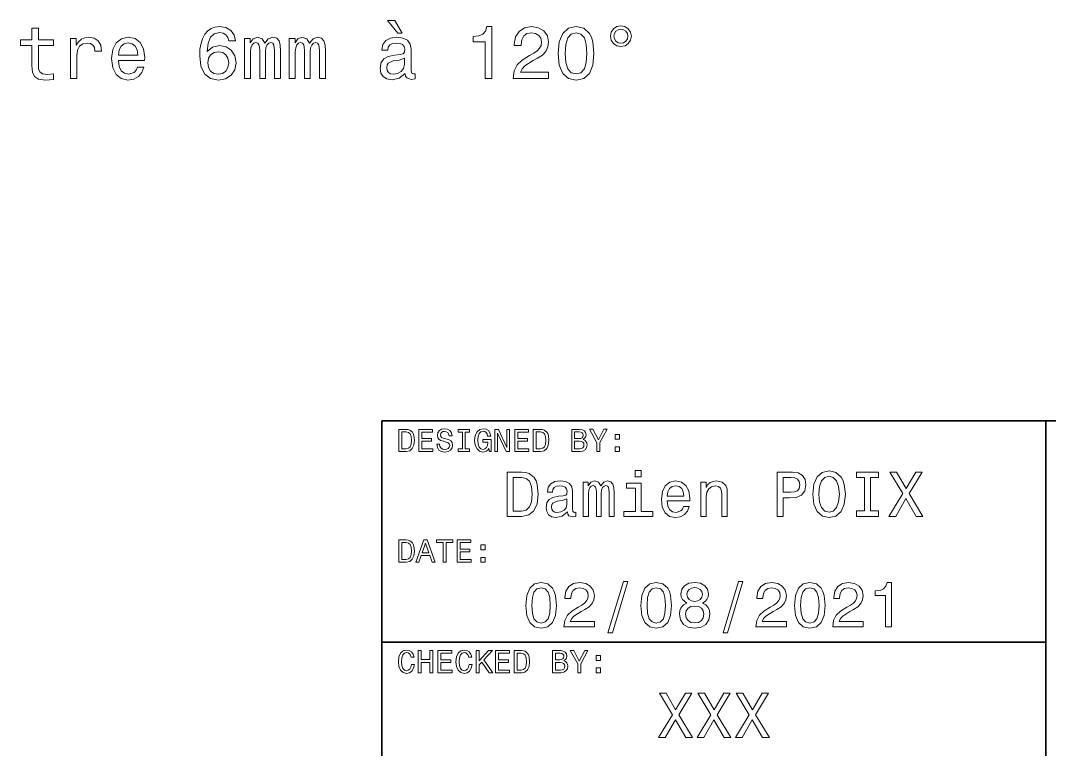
# Model space of a CAD drawing. Extents: x 0 to 297, y 0 to 210.
# Drawn here: x 72.5 to 142.2, y 47.7 to 97.1 of the extents above; entities that cross this region are included whole.
import ezdxf

# ---------------------------------------------------------------- set-up
doc = ezdxf.new("R2010")
doc.units = 0

msp = doc.modelspace()

# ---------------------------------------------------------------- linework, layer by layer
at = {"color": 7, "lineweight": 35}
for p, q in [((97, 10), (97, 70)), ((97, 70), (287, 70)), ((142, 14), (142, 70)), ((97, 55), (142, 55))]:
    msp.add_line(p, q, dxfattribs=at)
at = {"color": 7, "lineweight": 13}
for points in [[(98.373489, 96.271286), (97.869164, 97.128632), (97.374931, 97.128632), (98.075935, 96.271286)], [(73.278381, 95.434113), (73.278381, 94.077484), (73.30864, 93.638718), (73.449852, 93.336128), (73.732269, 93.159615), (74.21138, 93.099098), (74.73587, 93.124313), (74.73587, 93.507599), (74.352585, 93.477333), (74.004608, 93.517685), (73.818008, 93.643761), (73.73732, 93.855576), (73.722183, 94.15313), (73.722183, 95.434113), (74.73587, 95.434113), (74.73587, 95.812347), (73.722183, 95.812347), (73.722183, 96.604141), (73.278381, 96.604141), (73.278381, 95.812347), (72.51181, 95.812347), (72.51181, 95.434113)], [(87.081696, 95.751831), (86.98587, 96.160332), (86.763969, 96.462929), (86.421028, 96.654572), (85.977226, 96.720131), (85.679672, 96.68483), (85.42247, 96.589005), (85.195526, 96.432671), (85.003883, 96.21077), (84.852585, 95.933388), (84.741631, 95.59549), (84.671028, 95.197075), (84.650856, 94.74823), (84.731544, 94.032089), (84.978668, 93.512642), (85.377083, 93.199959), (85.921753, 93.094048), (86.410942, 93.18483), (86.784142, 93.42186), (87.026215, 93.795059), (87.111954, 94.269127), (87.026215, 94.74823), (86.794228, 95.116386), (86.436157, 95.348373), (85.992355, 95.429062), (85.513245, 95.328201), (85.155182, 95.040741), (85.230827, 95.59549), (85.392212, 95.993904), (85.639328, 96.230942), (85.982269, 96.31163), (86.234428, 96.271286), (86.426071, 96.165375), (86.552155, 95.988861), (86.617714, 95.751831)], [(103.996689, 93.194916), (104.455627, 93.194916), (104.455627, 96.720131), (104.112686, 96.720131), (104.021904, 96.412498), (103.840355, 96.205719), (103.562973, 96.084686), (103.179688, 96.044342), (103.179688, 95.686272), (103.996689, 95.686272)], [(105.892944, 93.194916), (108.298569, 93.194916), (108.298569, 93.628632), (106.39727, 93.628632), (106.503181, 93.865662), (106.684738, 94.062347), (107.24453, 94.420418), (107.542084, 94.571716), (107.874939, 94.788574), (108.111969, 95.040741), (108.248138, 95.338287), (108.298569, 95.676186), (108.21283, 96.099815), (107.9758, 96.432671), (107.612686, 96.644485), (107.143669, 96.720131), (106.659515, 96.634399), (106.291367, 96.397362), (106.054329, 96.019127), (105.97364, 95.519844), (105.97364, 95.449242), (106.432571, 95.449242), (106.432571, 95.489586), (106.477959, 95.832527), (106.614128, 96.084686), (106.830986, 96.246071), (107.118454, 96.301544), (107.410957, 96.251114), (107.627815, 96.125031), (107.769028, 95.928345), (107.819458, 95.681229), (107.784157, 95.449242), (107.688339, 95.252556), (107.526955, 95.081085), (107.305054, 94.929787), (107.0075, 94.768402), (106.513268, 94.455719), (106.165283, 94.122871), (105.958511, 93.719414), (105.892944, 93.210045)], [(108.944107, 94.904572), (109.019753, 94.112785), (109.256783, 93.547943), (109.635025, 93.205002), (110.159523, 93.094048), (110.67897, 93.205002), (111.057213, 93.547943), (111.289207, 94.112785), (111.369896, 94.904572), (111.289207, 95.691315), (111.193382, 96.00399), (111.057213, 96.2612), (110.67897, 96.604141), (110.159523, 96.720131), (109.635025, 96.604141), (109.256783, 96.256157), (109.019753, 95.691315)], [(109.428253, 94.904572), (109.468597, 95.514801), (109.594681, 95.95356), (109.821625, 96.21077), (110.159523, 96.301544), (110.492378, 96.21077), (110.719322, 95.95356), (110.845398, 95.514801), (110.88575, 94.904572), (110.845398, 94.289299), (110.719322, 93.850533), (110.492378, 93.59333), (110.159523, 93.507599), (109.821625, 93.59333), (109.594681, 93.850533), (109.468597, 94.289299)], [(113.195549, 96.780647), (112.918167, 96.725174), (112.691223, 96.573875), (112.539925, 96.346931), (112.484451, 96.069557), (112.534882, 95.792175), (112.68618, 95.570274), (112.913124, 95.418976), (113.195549, 95.363503), (113.477966, 95.418976), (113.699867, 95.575317), (113.851166, 95.797218), (113.906639, 96.069557), (113.846123, 96.346931), (113.694824, 96.573875), (113.46788, 96.725174)], [(113.195549, 96.54866), (113.382149, 96.508316), (113.533447, 96.407455), (113.634308, 96.256157), (113.674652, 96.0746), (113.634308, 95.888), (113.533447, 95.731659), (113.382149, 95.625748), (113.195549, 95.590446), (113.003906, 95.625748), (112.852608, 95.731659), (112.751747, 95.882957), (112.716438, 96.0746), (112.751747, 96.256157), (112.857651, 96.407455), (113.008949, 96.508316)], [(75.885727, 93.194916), (76.329529, 93.194916), (76.329529, 94.743187), (76.374924, 95.116386), (76.511093, 95.383675), (76.732986, 95.545059), (77.03054, 95.600533), (77.252441, 95.565231), (77.418869, 95.464371), (77.51973, 95.2929), (77.555038, 95.060913), (78.003883, 95.060913), (77.943367, 95.469414), (77.776939, 95.761917), (77.499557, 95.938431), (77.121323, 95.998947), (76.86412, 95.958603), (76.642212, 95.857742), (76.445526, 95.686272), (76.289185, 95.454285), (76.289185, 95.90313), (75.885727, 95.90313)], [(79.143654, 94.420418), (80.918869, 94.420418), (80.923912, 94.62719), (80.843216, 95.207161), (80.621323, 95.640884), (80.268295, 95.90313), (79.799271, 95.998947), (79.34034, 95.898087), (78.987312, 95.615662), (78.760368, 95.156731), (78.679672, 94.551544), (78.755325, 93.931229), (78.982269, 93.477333), (79.330254, 93.194916), (79.784142, 93.099098), (80.177521, 93.164658), (80.500282, 93.336128), (80.737312, 93.608459), (80.873482, 93.971573), (80.434723, 93.971573), (80.343941, 93.769844), (80.212814, 93.618546), (79.839615, 93.497513), (79.552155, 93.552986), (79.335297, 93.7295), (79.194084, 94.01696), (79.143654, 94.405289)], [(79.143654, 94.793617), (79.199127, 95.141602), (79.335297, 95.398804), (79.542068, 95.555145), (79.814407, 95.610619), (80.081696, 95.555145), (80.288467, 95.398804), (80.414551, 95.141602), (80.45993, 94.793617)], [(87.686882, 93.194916), (88.095383, 93.194916), (88.095383, 95.005432), (88.120598, 95.277771), (88.196243, 95.474457), (88.312241, 95.590446), (88.463539, 95.635841), (88.584572, 95.59549), (88.665268, 95.494629), (88.705612, 95.323158), (88.720741, 95.096214), (88.720741, 93.194916), (89.104027, 93.194916), (89.104027, 95.005432), (89.129242, 95.272728), (89.204887, 95.469414), (89.325928, 95.590446), (89.477226, 95.635841), (89.598259, 95.59549), (89.678955, 95.494629), (89.729385, 95.096214), (89.729385, 93.194916), (90.137886, 93.194916), (90.137886, 95.065956), (90.112671, 95.454285), (90.031982, 95.751831), (89.870598, 95.933388), (89.608345, 95.998947), (89.300713, 95.898087), (89.063683, 95.605576), (88.877083, 95.893044), (88.5644, 95.998947), (88.276939, 95.898087), (88.080254, 95.615662), (88.080254, 95.90313), (87.686882, 95.90313)], [(90.722908, 93.194916), (91.131409, 93.194916), (91.131409, 95.005432), (91.156624, 95.277771), (91.232269, 95.474457), (91.348267, 95.590446), (91.499565, 95.635841), (91.620598, 95.59549), (91.701294, 95.494629), (91.741638, 95.323158), (91.756767, 95.096214), (91.756767, 93.194916), (92.140053, 93.194916), (92.140053, 95.005432), (92.165268, 95.272728), (92.240913, 95.469414), (92.361954, 95.590446), (92.513252, 95.635841), (92.634285, 95.59549), (92.714981, 95.494629), (92.765411, 95.096214), (92.765411, 93.194916), (93.173912, 93.194916), (93.173912, 95.065956), (93.148697, 95.454285), (93.068008, 95.751831), (92.906624, 95.933388), (92.644371, 95.998947), (92.336739, 95.898087), (92.099709, 95.605576), (91.913109, 95.893044), (91.600426, 95.998947), (91.312965, 95.898087), (91.11628, 95.615662), (91.11628, 95.90313), (90.722908, 95.90313)], [(98.580261, 93.547943), (98.580261, 93.532814), (98.605476, 93.361343), (98.681122, 93.240303), (98.998848, 93.144485), (99.245964, 93.18483), (99.245964, 93.527771), (99.14006, 93.512642), (98.998848, 93.578201), (98.973633, 93.77993), (98.973633, 95.181946), (98.913109, 95.540016), (98.736603, 95.792175), (98.428963, 95.943474), (97.995247, 95.998947), (97.571617, 95.938431), (97.258934, 95.76696), (97.062248, 95.499672), (96.996689, 95.146645), (96.996689, 95.116386), (97.395103, 95.116386), (97.430405, 95.328201), (97.541351, 95.4795), (97.722908, 95.570274), (97.980118, 95.605576), (98.227234, 95.58036), (98.403748, 95.504715), (98.509651, 95.373589), (98.54496, 95.192032), (98.52478, 94.980217), (98.444092, 94.874313), (98.242363, 94.823875), (97.86412, 94.783531), (97.430405, 94.692757), (97.122765, 94.531372), (96.941208, 94.279213), (96.885735, 93.906013), (96.936165, 93.573158), (97.092506, 93.326042), (97.344666, 93.169701), (97.69265, 93.114227), (98.161674, 93.220131)], [(86.622757, 94.264084), (86.567284, 93.946358), (86.426071, 93.704285), (86.199127, 93.5429), (85.91671, 93.49247), (85.619156, 93.5429), (85.392212, 93.699242), (85.245956, 93.941315), (85.200569, 94.259033), (85.250999, 94.571716), (85.392212, 94.808746), (85.624199, 94.960045), (85.936882, 95.015518), (86.209213, 94.960045), (86.426071, 94.813789), (86.567284, 94.576759)], [(98.529823, 94.143044), (98.469307, 93.880798), (98.307922, 93.679062), (98.065849, 93.547943), (97.768303, 93.502556), (97.57666, 93.527771), (97.440491, 93.608459), (97.354752, 93.749672), (97.329536, 93.946358), (97.349709, 94.122871), (97.430405, 94.248947), (97.753166, 94.39016), (98.161674, 94.450676), (98.529823, 94.571716)], [(98.648415, 69.418587), (98.149132, 69.418587), (98.149132, 67.918587), (98.648415, 67.918587), (98.884003, 67.966141), (99.059074, 68.110947), (99.167145, 68.346542), (99.206055, 68.668587), (99.171471, 68.997116), (99.128242, 69.126801), (99.067726, 69.230545), (98.892654, 69.371033), (98.778099, 69.405617)], [(98.633286, 69.239189), (98.797554, 69.206772), (98.909943, 69.107346), (98.976944, 68.930115), (98.998558, 68.668587), (98.974785, 68.415703), (98.907784, 68.238472), (98.793228, 68.132561), (98.633286, 68.097984), (98.350143, 68.097984), (98.350143, 69.239189)], [(99.497841, 67.918587), (100.448845, 67.918587), (100.448845, 68.100143), (99.696686, 68.100143), (99.696686, 68.60807), (100.366714, 68.60807), (100.366714, 68.78746), (99.696686, 68.78746), (99.696686, 69.23703), (100.431557, 69.23703), (100.431557, 69.418587), (99.497841, 69.418587)], [(100.911385, 68.413544), (100.714699, 68.413544), (100.757927, 68.184441), (100.865997, 68.015846), (101.032417, 67.914261), (101.257202, 67.877518), (101.479828, 67.912102), (101.646255, 68.007202), (101.752159, 68.156342), (101.791069, 68.353027), (101.758644, 68.530258), (101.66787, 68.644814), (101.520897, 68.720459), (101.324211, 68.776657), (101.155617, 68.817719), (101.045387, 68.865273), (100.982712, 68.934441), (100.963257, 69.042503), (100.982712, 69.139771), (101.038902, 69.213257), (101.125359, 69.26297), (101.24424, 69.280258), (101.365273, 69.258644), (101.460373, 69.200287), (101.523056, 69.103027), (101.553314, 68.971184), (101.75, 68.971184), (101.75, 68.975502), (101.715416, 69.178673), (101.613831, 69.329971), (101.453888, 69.425072), (101.237755, 69.457489), (101.043228, 69.425072), (100.89193, 69.33429), (100.79467, 69.193802), (100.760086, 69.012245), (100.788185, 68.850143), (100.870316, 68.739914), (101, 68.666428), (101.177231, 68.610229), (101.352303, 68.560516), (101.484154, 68.51297), (101.564117, 68.443802), (101.592216, 68.331413), (101.566284, 68.216858), (101.499283, 68.130402), (101.397697, 68.07637), (101.265854, 68.059074), (101.118874, 68.082855), (101.006485, 68.152016), (100.935158, 68.264404)], [(102.454613, 68.100143), (102.177956, 68.100143), (102.177956, 67.918587), (102.930115, 67.918587), (102.930115, 68.100143), (102.653458, 68.100143), (102.653458, 69.23703), (102.930115, 69.23703), (102.930115, 69.418587), (102.177956, 69.418587), (102.177956, 69.23703), (102.454613, 69.23703)], [(104.250717, 68.119598), (104.287468, 67.918587), (104.395531, 67.918587), (104.395531, 68.729103), (103.848701, 68.729103), (103.848701, 68.545387), (104.185883, 68.545387), (104.185883, 68.532417), (104.159943, 68.333572), (104.090775, 68.1866), (103.984871, 68.093658), (103.853027, 68.0634), (103.706055, 68.102303), (103.591499, 68.219017), (103.518013, 68.411385), (103.492073, 68.675072), (103.515854, 68.9366), (103.58934, 69.12896), (103.706055, 69.245674), (103.863831, 69.286743), (103.971901, 69.265129), (104.060516, 69.204613), (104.125359, 69.103027), (104.162102, 68.966858), (104.376083, 68.966858), (104.319885, 69.174347), (104.213974, 69.329971), (104.064842, 69.425072), (103.876801, 69.459656), (103.630402, 69.405617), (103.444527, 69.247841), (103.325645, 68.999275), (103.284584, 68.668587), (103.325645, 68.335732), (103.444527, 68.087173), (103.619598, 67.92939), (103.840057, 67.877518), (103.963257, 67.894814), (104.073486, 67.938042), (104.168587, 68.013687)], [(104.663544, 67.918587), (104.842941, 67.918587), (104.842941, 69.148415), (105.41787, 67.918587), (105.649139, 67.918587), (105.649139, 69.418587), (105.467583, 69.418587), (105.467583, 68.188759), (104.899139, 69.418587), (104.663544, 69.418587)], [(106.003601, 67.918587), (106.954613, 67.918587), (106.954613, 68.100143), (106.202454, 68.100143), (106.202454, 68.60807), (106.872482, 68.60807), (106.872482, 68.78746), (106.202454, 68.78746), (106.202454, 69.23703), (106.937317, 69.23703), (106.937317, 69.418587), (106.003601, 69.418587)], [(107.756485, 69.418587), (107.257202, 69.418587), (107.257202, 67.918587), (107.756485, 67.918587), (107.992073, 67.966141), (108.167145, 68.110947), (108.275215, 68.346542), (108.314117, 68.668587), (108.279541, 68.997116), (108.236313, 69.126801), (108.175797, 69.230545), (108.000717, 69.371033), (107.886169, 69.405617)], [(107.741356, 69.239189), (107.905617, 69.206772), (108.018013, 69.107346), (108.085014, 68.930115), (108.106628, 68.668587), (108.082855, 68.415703), (108.015854, 68.238472), (107.901299, 68.132561), (107.741356, 68.097984), (107.458214, 68.097984), (107.458214, 69.239189)], [(110.631126, 68.729103), (110.782425, 68.854469), (110.821327, 68.938759), (110.834297, 69.042503), (110.806198, 69.204613), (110.721901, 69.321327), (110.585739, 69.392647), (110.395538, 69.418587), (109.861671, 69.418587), (109.861671, 67.918587), (110.425797, 67.918587), (110.626801, 67.948845), (110.77594, 68.03746), (110.868881, 68.177956), (110.901299, 68.368156), (110.881844, 68.495674), (110.829971, 68.601585), (110.745682, 68.67939)], [(110.354469, 68.796112), (110.060516, 68.796112), (110.060516, 69.239189), (110.371758, 69.239189), (110.488472, 69.226227), (110.570602, 69.187317), (110.620316, 69.120316), (110.637611, 69.020889), (110.618156, 68.921471), (110.566284, 68.852303), (110.477669, 68.809074)], [(111.774498, 67.918587), (111.774498, 68.525932), (112.267296, 69.420746), (112.042511, 69.420746), (111.672913, 68.709656), (111.298996, 69.420746), (111.059082, 69.420746), (111.573486, 68.51297), (111.573486, 67.918587)], [(112.814125, 68.757202), (113.112396, 68.757202), (113.112396, 69.079247), (112.814125, 69.079247)], [(110.402016, 68.097984), (110.060516, 68.097984), (110.060516, 68.614555), (110.382568, 68.614555), (110.51873, 68.599426), (110.615997, 68.554031), (110.674355, 68.476227), (110.693802, 68.363831), (110.674355, 68.244957), (110.620316, 68.162827), (110.529541, 68.113113)], [(112.814125, 67.918587), (113.112396, 67.918587), (113.112396, 68.240631), (112.814125, 68.240631)], [(106.484146, 66.520172), (105.485588, 66.520172), (105.485588, 63.520172), (106.484146, 63.520172), (106.95533, 63.615273), (107.305473, 63.9049), (107.521614, 64.376083), (107.599419, 65.020172), (107.530258, 65.677231), (107.443802, 65.9366), (107.322762, 66.144089), (106.972618, 66.425072), (106.743515, 66.494232)], [(114.57637, 66.623917), (114.174347, 66.623917), (114.174347, 66.191643), (114.57637, 66.191643)], [(123.792503, 63.520172), (124.190201, 63.520172), (124.190201, 64.786743), (124.631119, 64.786743), (125.07637, 64.808357), (125.430832, 64.959656), (125.659943, 65.253601), (125.737747, 65.655617), (125.677231, 66.027374), (125.504318, 66.299713), (125.219017, 66.463974), (124.829971, 66.520172), (123.792503, 66.520172)], [(126.195961, 65.020172), (126.273773, 64.345818), (126.498558, 63.848701), (126.848701, 63.541786), (127.306915, 63.438038), (127.760803, 63.541786), (128.115265, 63.848701), (128.335739, 64.345818), (128.417862, 65.020172), (128.335739, 65.690201), (128.240631, 65.962532), (128.115265, 66.187317), (127.760803, 66.494232), (127.544662, 66.572044), (127.306915, 66.602303), (126.844376, 66.494232), (126.494232, 66.191643), (126.273773, 65.694527)], [(126.610947, 65.020172), (126.658501, 65.543228), (126.801147, 65.927956), (127.021614, 66.161385), (127.306915, 66.243515), (127.587891, 66.161385), (127.808357, 65.92363), (127.951004, 65.538902), (128.002884, 65.020172), (127.951004, 64.497116), (127.808357, 64.112389), (127.587891, 63.878963), (127.306915, 63.801151), (127.021614, 63.878963), (126.801147, 64.112389), (126.658501, 64.492798)], [(129.710373, 63.883286), (129.157059, 63.883286), (129.157059, 63.520172), (130.661377, 63.520172), (130.661377, 63.883286), (130.108063, 63.883286), (130.108063, 66.157059), (130.661377, 66.157059), (130.661377, 66.520172), (129.157059, 66.520172), (129.157059, 66.157059), (129.710373, 66.157059)], [(131.365997, 63.520172), (131.819885, 63.520172), (132.507202, 64.734871), (133.207489, 63.520172), (133.66571, 63.520172), (132.727661, 65.0634), (133.618164, 66.524498), (133.181549, 66.524498), (132.520172, 65.413544), (131.871765, 66.524498), (131.417862, 66.524498), (132.304031, 65.059074)], [(106.453888, 66.161385), (106.782417, 66.096542), (107.007202, 65.897697), (107.141205, 65.543228), (107.184433, 65.020172), (107.136887, 64.514412), (107.002876, 64.159943), (106.773773, 63.948128), (106.453888, 63.878963), (105.887604, 63.878963), (105.887604, 66.161385)], [(109.574928, 63.822765), (109.574928, 63.809799), (109.596542, 63.662823), (109.661377, 63.559078), (109.933716, 63.476944), (110.145531, 63.511528), (110.145531, 63.805473), (110.054749, 63.792507), (109.933716, 63.848701), (109.912102, 64.021614), (109.912102, 65.223343), (109.860229, 65.530258), (109.708931, 65.746399), (109.445244, 65.876083), (109.073486, 65.92363), (108.710373, 65.871758), (108.44236, 65.724785), (108.273773, 65.495674), (108.217575, 65.193085), (108.217575, 65.167145), (108.559074, 65.167145), (108.589333, 65.348701), (108.684433, 65.478386), (108.840057, 65.556198), (109.060516, 65.586456), (109.272331, 65.564842), (109.42363, 65.5), (109.514404, 65.387604), (109.544662, 65.231987), (109.527374, 65.05043), (109.458214, 64.959656), (109.285301, 64.916428), (108.96109, 64.881844), (108.589333, 64.804031), (108.325645, 64.665703), (108.170029, 64.44957), (108.122475, 64.129684), (108.165703, 63.844379), (108.299706, 63.632565), (108.515846, 63.498558), (108.814117, 63.451008), (109.216133, 63.541786)], [(110.646973, 63.520172), (110.997116, 63.520172), (110.997116, 65.072044), (111.01873, 65.305473), (111.083572, 65.47406), (111.182991, 65.573486), (111.312675, 65.612389), (111.416428, 65.577812), (111.485588, 65.491356), (111.520172, 65.344383), (111.533142, 65.149857), (111.533142, 63.520172), (111.861671, 63.520172), (111.861671, 65.072044), (111.883286, 65.301155), (111.948128, 65.469742), (112.051872, 65.573486), (112.181557, 65.612389), (112.285301, 65.577812), (112.354462, 65.491356), (112.39769, 65.149857), (112.39769, 63.520172), (112.747833, 63.520172), (112.747833, 65.123917), (112.726219, 65.456772), (112.657059, 65.711815), (112.51873, 65.867432), (112.293945, 65.92363), (112.030258, 65.837173), (111.827087, 65.586456), (111.667145, 65.832855), (111.399132, 65.92363), (111.152733, 65.837173), (110.984146, 65.5951), (110.984146, 65.841499), (110.646973, 65.841499)], [(114.5634, 63.840057), (114.5634, 65.763687), (113.586456, 65.763687), (113.586456, 65.439484), (114.182999, 65.439484), (114.182999, 63.840057), (113.4049, 63.840057), (113.4049, 63.520172), (115.350143, 63.520172), (115.350143, 63.840057)], [(116.335732, 64.570602), (117.857346, 64.570602), (117.861671, 64.747841), (117.792503, 65.244957), (117.602303, 65.616714), (117.299713, 65.841499), (116.89769, 65.92363), (116.504318, 65.837173), (116.201729, 65.5951), (116.007202, 65.201729), (115.938034, 64.682999), (116.002876, 64.151299), (116.197403, 63.762245), (116.495674, 63.520172), (116.88472, 63.438038), (117.221901, 63.494236), (117.498558, 63.641209), (117.701729, 63.874638), (117.818443, 64.185875), (117.44236, 64.185875), (117.364548, 64.01297), (117.252159, 63.883286), (116.932274, 63.779537), (116.685875, 63.827087), (116.5, 63.978386), (116.37896, 64.224785), (116.335732, 64.557632)], [(116.335732, 64.890488), (116.383286, 65.188759), (116.5, 65.409218), (116.677231, 65.543228), (116.91066, 65.590775), (117.139771, 65.543228), (117.317001, 65.409218), (117.425072, 65.188759), (117.463974, 64.890488)], [(118.605186, 63.520172), (118.985588, 63.520172), (118.985588, 64.860229), (119.02449, 65.167145), (119.149857, 65.39193), (119.344376, 65.530258), (119.603745, 65.58213), (119.811234, 65.538902), (119.940918, 65.422188), (120.00576, 65.227661), (120.027374, 64.9683), (120.027374, 63.520172), (120.407776, 63.520172), (120.407776, 65.046112), (120.390488, 65.353027), (120.312675, 65.60807), (120.057632, 65.841499), (119.659943, 65.92363), (119.439476, 65.893372), (119.253601, 65.811241), (119.093658, 65.672913), (118.9683, 65.48703), (118.9683, 65.841499), (118.605186, 65.841499)], [(124.721901, 66.15274), (124.981262, 66.126801), (125.171463, 66.04467), (125.283859, 65.893372), (125.322762, 65.655617), (125.279541, 65.4049), (125.162827, 65.253601), (124.963974, 65.175789), (124.691643, 65.154175), (124.190201, 65.154175), (124.190201, 66.15274)], [(109.5317, 64.332855), (109.479828, 64.10807), (109.341499, 63.935158), (109.134003, 63.822765), (108.87896, 63.783859), (108.714691, 63.805473), (108.597977, 63.874638), (108.52449, 63.995678), (108.502876, 64.164261), (108.520172, 64.315559), (108.589333, 64.42363), (108.86599, 64.54467), (109.216133, 64.596542), (109.5317, 64.700287)], [(98.648415, 61.918587), (98.149132, 61.918587), (98.149132, 60.418587), (98.648415, 60.418587), (98.884003, 60.466137), (99.059074, 60.61095), (99.167145, 60.846542), (99.206055, 61.168587), (99.171471, 61.497116), (99.128242, 61.626801), (99.067726, 61.730545), (98.892654, 61.871037), (98.778099, 61.905617)], [(98.633286, 61.739193), (98.797554, 61.706772), (98.909943, 61.607349), (98.976944, 61.430115), (98.998558, 61.168587), (98.974785, 60.915707), (98.907784, 60.738472), (98.793228, 60.632565), (98.633286, 60.59798), (98.350143, 60.59798), (98.350143, 61.739193)], [(99.29467, 60.418587), (99.493515, 60.418587), (99.651299, 60.859509), (100.25, 60.859509), (100.407784, 60.418587), (100.610954, 60.418587), (100.061958, 61.92075), (99.841499, 61.92075)], [(99.720459, 61.043228), (99.951729, 61.704609), (100.182999, 61.043228)], [(101.153458, 60.418587), (101.352303, 60.418587), (101.352303, 61.73703), (101.806198, 61.73703), (101.806198, 61.918587), (100.697403, 61.918587), (100.697403, 61.73703), (101.153458, 61.73703)], [(102.100143, 60.418587), (103.051155, 60.418587), (103.051155, 60.600143), (102.298988, 60.600143), (102.298988, 61.108067), (102.969025, 61.108067), (102.969025, 61.287464), (102.298988, 61.287464), (102.298988, 61.73703), (103.033859, 61.73703), (103.033859, 61.918587), (102.100143, 61.918587)], [(103.706055, 61.257202), (104.004326, 61.257202), (104.004326, 61.57925), (103.706055, 61.57925)], [(103.706055, 60.418587), (104.004326, 60.418587), (104.004326, 60.740631), (103.706055, 60.740631)], [(106.747841, 57.485592), (106.812683, 56.806915), (107.015846, 56.322765), (107.340057, 56.028816), (107.789627, 55.933716), (108.234871, 56.028816), (108.559074, 56.322765), (108.757927, 56.806915), (108.827087, 57.485592), (108.757927, 58.159943), (108.675789, 58.427952), (108.559074, 58.648415), (108.234871, 58.942364), (107.789627, 59.041786), (107.340057, 58.942364), (107.015846, 58.644093), (106.812683, 58.159943)], [(107.162827, 57.485592), (107.197403, 58.008644), (107.305473, 58.384727), (107.5, 58.605186), (107.789627, 58.682995), (108.074928, 58.605186), (108.269455, 58.384727), (108.377518, 58.008644), (108.412102, 57.485592), (108.377518, 56.958214), (108.269455, 56.58213), (108.074928, 56.361671), (107.789627, 56.288185), (107.5, 56.361671), (107.305473, 56.58213), (107.197403, 56.958214)], [(109.337173, 56.020172), (111.399132, 56.020172), (111.399132, 56.39193), (109.769455, 56.39193), (109.860229, 56.5951), (110.015846, 56.763687), (110.495674, 57.070606), (110.750717, 57.200287), (111.036026, 57.386166), (111.239197, 57.602306), (111.355911, 57.857349), (111.399132, 58.146973), (111.325645, 58.510086), (111.122475, 58.795387), (110.811241, 58.976944), (110.409218, 59.041786), (109.994232, 58.9683), (109.678673, 58.765129), (109.475502, 58.440922), (109.406342, 58.012966), (109.406342, 57.95245), (109.799713, 57.95245), (109.799713, 57.98703), (109.838615, 58.280979), (109.95533, 58.497116), (110.141212, 58.635445), (110.387604, 58.682995), (110.638329, 58.639771), (110.824203, 58.5317), (110.945244, 58.363113), (110.988472, 58.151295), (110.958214, 57.95245), (110.876083, 57.783859), (110.737755, 57.636887), (110.547546, 57.507202), (110.292503, 57.368874), (109.868874, 57.100864), (109.570602, 56.815559), (109.393372, 56.469738), (109.337173, 56.033142)], [(112.319885, 55.618156), (112.618156, 55.618156), (113.664268, 59.102306), (113.361671, 59.102306)], [(114.554756, 57.485592), (114.619598, 56.806915), (114.822769, 56.322765), (115.146973, 56.028816), (115.596542, 55.933716), (116.041786, 56.028816), (116.365997, 56.322765), (116.564842, 56.806915), (116.634003, 57.485592), (116.564842, 58.159943), (116.482712, 58.427952), (116.365997, 58.648415), (116.041786, 58.942364), (115.596542, 59.041786), (115.146973, 58.942364), (114.822769, 58.644093), (114.619598, 58.159943)], [(114.969742, 57.485592), (115.004326, 58.008644), (115.112396, 58.384727), (115.306915, 58.605186), (115.596542, 58.682995), (115.881844, 58.605186), (116.07637, 58.384727), (116.184441, 58.008644), (116.219025, 57.485592), (116.184441, 56.958214), (116.07637, 56.58213), (115.881844, 56.361671), (115.596542, 56.288185), (115.306915, 56.361671), (115.112396, 56.58213), (115.004326, 56.958214)], [(117.662827, 57.636887), (117.44236, 57.51585), (117.291069, 57.347263), (117.195969, 57.135445), (117.165703, 56.880402), (117.234871, 56.495678), (117.433716, 56.197407), (117.757927, 56.007202), (118.198845, 55.933716), (118.635445, 56.007202), (118.959656, 56.197407), (119.158501, 56.495678), (119.231987, 56.880402), (119.197403, 57.135445), (119.106628, 57.347263), (118.951012, 57.51585), (118.734871, 57.636887), (118.907784, 57.740635), (119.028816, 57.883286), (119.102303, 58.056194), (119.128242, 58.268009), (119.059082, 58.574928), (118.877518, 58.821323), (118.583572, 58.981266), (118.198845, 59.041786), (117.809799, 58.981266), (117.515854, 58.821323), (117.329971, 58.574928), (117.265129, 58.268009), (117.286743, 58.056194), (117.360229, 57.883286)], [(117.675797, 58.233429), (117.710373, 58.42363), (117.814117, 58.570606), (117.978386, 58.661385), (118.198845, 58.695965), (118.414986, 58.661385), (118.579254, 58.570606), (118.682999, 58.42363), (118.721901, 58.233429), (118.682999, 58.038902), (118.579254, 57.887608), (118.414986, 57.788185), (118.198845, 57.757923), (117.978386, 57.792507), (117.814117, 57.887608), (117.710373, 58.038902)], [(120.126801, 55.618156), (120.425072, 55.618156), (121.471184, 59.102306), (121.168587, 59.102306)], [(122.348701, 56.020172), (124.41066, 56.020172), (124.41066, 56.39193), (122.780975, 56.39193), (122.871758, 56.5951), (123.027374, 56.763687), (123.507202, 57.070606), (123.762245, 57.200287), (124.047546, 57.386166), (124.250717, 57.602306), (124.367432, 57.857349), (124.41066, 58.146973), (124.337173, 58.510086), (124.134003, 58.795387), (123.822769, 58.976944), (123.420746, 59.041786), (123.005768, 58.9683), (122.690201, 58.765129), (122.48703, 58.440922), (122.41787, 58.012966), (122.41787, 57.95245), (122.811241, 57.95245), (122.811241, 57.98703), (122.850143, 58.280979), (122.966858, 58.497116), (123.15274, 58.635445), (123.399139, 58.682995), (123.649857, 58.639771), (123.835739, 58.5317), (123.956772, 58.363113), (124, 58.151295), (123.969742, 57.95245), (123.887604, 57.783859), (123.749283, 57.636887), (123.559082, 57.507202), (123.304031, 57.368874), (122.880402, 57.100864), (122.58213, 56.815559), (122.4049, 56.469738), (122.348701, 56.033142)], [(124.963974, 57.485592), (125.028816, 56.806915), (125.231987, 56.322765), (125.556198, 56.028816), (126.005768, 55.933716), (126.451004, 56.028816), (126.775215, 56.322765), (126.97406, 56.806915), (127.043228, 57.485592), (126.97406, 58.159943), (126.89193, 58.427952), (126.775215, 58.648415), (126.451004, 58.942364), (126.005768, 59.041786), (125.556198, 58.942364), (125.231987, 58.644093), (125.028816, 58.159943)], [(125.37896, 57.485592), (125.413544, 58.008644), (125.521614, 58.384727), (125.716141, 58.605186), (126.005768, 58.682995), (126.291069, 58.605186), (126.485588, 58.384727), (126.593658, 58.008644), (126.628242, 57.485592), (126.593658, 56.958214), (126.485588, 56.58213), (126.291069, 56.361671), (126.005768, 56.288185), (125.716141, 56.361671), (125.521614, 56.58213), (125.413544, 56.958214)], [(127.553314, 56.020172), (129.61528, 56.020172), (129.61528, 56.39193), (127.985596, 56.39193), (128.07637, 56.5951), (128.231995, 56.763687), (128.711823, 57.070606), (128.966858, 57.200287), (129.252167, 57.386166), (129.455338, 57.602306), (129.572052, 57.857349), (129.61528, 58.146973), (129.541794, 58.510086), (129.338623, 58.795387), (129.027374, 58.976944), (128.625366, 59.041786), (128.210373, 58.9683), (127.894814, 58.765129), (127.691643, 58.440922), (127.622482, 58.012966), (127.622482, 57.95245), (128.015854, 57.95245), (128.015854, 57.98703), (128.054749, 58.280979), (128.171478, 58.497116), (128.357346, 58.635445), (128.603745, 58.682995), (128.854462, 58.639771), (129.040344, 58.5317), (129.161377, 58.363113), (129.20462, 58.151295), (129.174347, 57.95245), (129.092224, 57.783859), (128.953888, 57.636887), (128.763687, 57.507202), (128.508652, 57.368874), (128.085022, 57.100864), (127.786743, 56.815559), (127.609512, 56.469738), (127.553314, 56.033142)], [(131.132568, 56.020172), (131.52594, 56.020172), (131.52594, 59.041786), (131.231995, 59.041786), (131.154175, 58.778099), (130.998566, 58.600864), (130.760803, 58.497116), (130.432281, 58.462536), (130.432281, 58.155621), (131.132568, 58.155621)], [(117.580688, 56.88905), (117.619598, 57.118156), (117.744957, 57.291065), (117.939484, 57.403458), (118.198845, 57.442364), (118.453888, 57.403458), (118.648415, 57.291065), (118.773773, 57.118156), (118.817001, 56.88905), (118.773773, 56.642651), (118.648415, 56.456772), (118.453888, 56.335735), (118.198845, 56.296829), (117.939484, 56.335735), (117.744957, 56.456772), (117.619598, 56.642651)], [(99.000717, 53.476223), (98.957489, 53.294666), (98.886169, 53.164986), (98.786743, 53.085014), (98.670029, 53.059078), (98.529541, 53.09798), (98.419312, 53.214695), (98.345818, 53.4049), (98.322044, 53.668587), (98.345818, 53.930115), (98.417145, 54.122478), (98.527374, 54.239193), (98.670029, 54.280258), (98.773773, 54.258644), (98.862389, 54.198124), (98.931557, 54.100864), (98.979103, 53.966858), (99.184441, 53.966858), (99.119598, 54.172188), (99.007202, 54.327808), (98.853745, 54.425072), (98.670029, 54.459652), (98.440926, 54.405617), (98.265854, 54.254322), (98.153458, 54.005764), (98.114555, 53.668587), (98.153458, 53.331409), (98.265854, 53.082851), (98.440926, 52.929394), (98.670029, 52.877522), (98.87104, 52.918587), (99.033142, 53.033138), (99.147697, 53.22118), (99.208214, 53.476223)], [(99.450287, 52.918587), (99.651299, 52.918587), (99.651299, 53.623199), (100.252159, 53.623199), (100.252159, 52.918587), (100.451012, 52.918587), (100.451012, 54.418587), (100.252159, 54.418587), (100.252159, 53.806915), (99.651299, 53.806915), (99.651299, 54.418587), (99.450287, 54.418587)], [(100.798988, 52.918587), (101.75, 52.918587), (101.75, 53.100143), (100.997841, 53.100143), (100.997841, 53.608067), (101.66787, 53.608067), (101.66787, 53.787464), (100.997841, 53.787464), (100.997841, 54.23703), (101.732712, 54.23703), (101.732712, 54.418587), (100.798988, 54.418587)], [(102.904182, 53.476223), (102.860954, 53.294666), (102.789627, 53.164986), (102.690201, 53.085014), (102.573486, 53.059078), (102.432999, 53.09798), (102.322769, 53.214695), (102.249283, 53.4049), (102.225502, 53.668587), (102.249283, 53.930115), (102.320602, 54.122478), (102.43084, 54.239193), (102.573486, 54.280258), (102.677231, 54.258644), (102.765854, 54.198124), (102.835014, 54.100864), (102.882568, 53.966858), (103.087898, 53.966858), (103.023056, 54.172188), (102.91066, 54.327808), (102.757202, 54.425072), (102.573486, 54.459652), (102.344383, 54.405617), (102.169312, 54.254322), (102.056915, 54.005764), (102.018013, 53.668587), (102.056915, 53.331409), (102.169312, 53.082851), (102.344383, 52.929394), (102.573486, 52.877522), (102.774498, 52.918587), (102.9366, 53.033138), (103.051155, 53.22118), (103.111671, 53.476223)], [(103.386169, 52.918587), (103.585014, 52.918587), (103.585014, 53.45245), (103.762245, 53.642651), (104.265854, 52.918587), (104.507927, 52.918587), (103.90274, 53.787464), (104.490631, 54.418587), (104.226944, 54.418587), (103.585014, 53.724781), (103.585014, 54.418587), (103.386169, 54.418587)], [(104.702454, 52.918587), (105.653458, 52.918587), (105.653458, 53.100143), (104.901299, 53.100143), (104.901299, 53.608067), (105.571327, 53.608067), (105.571327, 53.787464), (104.901299, 53.787464), (104.901299, 54.23703), (105.636169, 54.23703), (105.636169, 54.418587), (104.702454, 54.418587)], [(106.45533, 54.418587), (105.956055, 54.418587), (105.956055, 52.918587), (106.45533, 52.918587), (106.690926, 52.966137), (106.865997, 53.11095), (106.97406, 53.346542), (107.01297, 53.668587), (106.978386, 53.997116), (106.935158, 54.126801), (106.874641, 54.230545), (106.69957, 54.371037), (106.585014, 54.405617)], [(109.329971, 53.729107), (109.48127, 53.854465), (109.520172, 53.938759), (109.533142, 54.042507), (109.505043, 54.204609), (109.420746, 54.321323), (109.284584, 54.392651), (109.094383, 54.418587), (108.560516, 54.418587), (108.560516, 52.918587), (109.124641, 52.918587), (109.325653, 52.948845), (109.474785, 53.037464), (109.567726, 53.177952), (109.600143, 53.368153), (109.580688, 53.495678), (109.528816, 53.601585), (109.444527, 53.679394)], [(110.473343, 52.918587), (110.473343, 53.525936), (110.966141, 54.42075), (110.741356, 54.42075), (110.371758, 53.709652), (109.997841, 54.42075), (109.757927, 54.42075), (110.272339, 53.512966), (110.272339, 52.918587)], [(106.440201, 54.239193), (106.604469, 54.206772), (106.716858, 54.107349), (106.783859, 53.930115), (106.805473, 53.668587), (106.7817, 53.415707), (106.714699, 53.238472), (106.600143, 53.132565), (106.440201, 53.09798), (106.157059, 53.09798), (106.157059, 54.239193)], [(109.053314, 53.796108), (108.759369, 53.796108), (108.759369, 54.239193), (109.070602, 54.239193), (109.187317, 54.226223), (109.269455, 54.187317), (109.319168, 54.120316), (109.336456, 54.020893), (109.317001, 53.921467), (109.265129, 53.852303), (109.176514, 53.809078)], [(111.51297, 53.757202), (111.811241, 53.757202), (111.811241, 54.07925), (111.51297, 54.07925)], [(109.100868, 53.09798), (108.759369, 53.09798), (108.759369, 53.614552), (109.081413, 53.614552), (109.217583, 53.599422), (109.314842, 53.554035), (109.373199, 53.476223), (109.392654, 53.363831), (109.373199, 53.244957), (109.319168, 53.162823), (109.228386, 53.11311)], [(111.51297, 52.918587), (111.811241, 52.918587), (111.811241, 53.240631), (111.51297, 53.240631)], [(115.752159, 48.520172), (116.206055, 48.520172), (116.893372, 49.734871), (117.593658, 48.520172), (118.051872, 48.520172), (117.113831, 50.0634), (118.004326, 51.524494), (117.567726, 51.524494), (116.906342, 50.413544), (116.257927, 51.524494), (115.804031, 51.524494), (116.690201, 50.059078)], [(118.354469, 48.520172), (118.808357, 48.520172), (119.495682, 49.734871), (120.195969, 48.520172), (120.654182, 48.520172), (119.716141, 50.0634), (120.606628, 51.524494), (120.170029, 51.524494), (119.508644, 50.413544), (118.860229, 51.524494), (118.406342, 51.524494), (119.292511, 50.059078)], [(120.956772, 48.520172), (121.41066, 48.520172), (122.097984, 49.734871), (122.798271, 48.520172), (123.256485, 48.520172), (122.318443, 50.0634), (123.208939, 51.524494), (122.772339, 51.524494), (122.110954, 50.413544), (121.46254, 51.524494), (121.008644, 51.524494), (121.894814, 50.059078)]]:
    msp.add_lwpolyline(points, close=True, dxfattribs=at)

doc.saveas('drawing.dxf')
